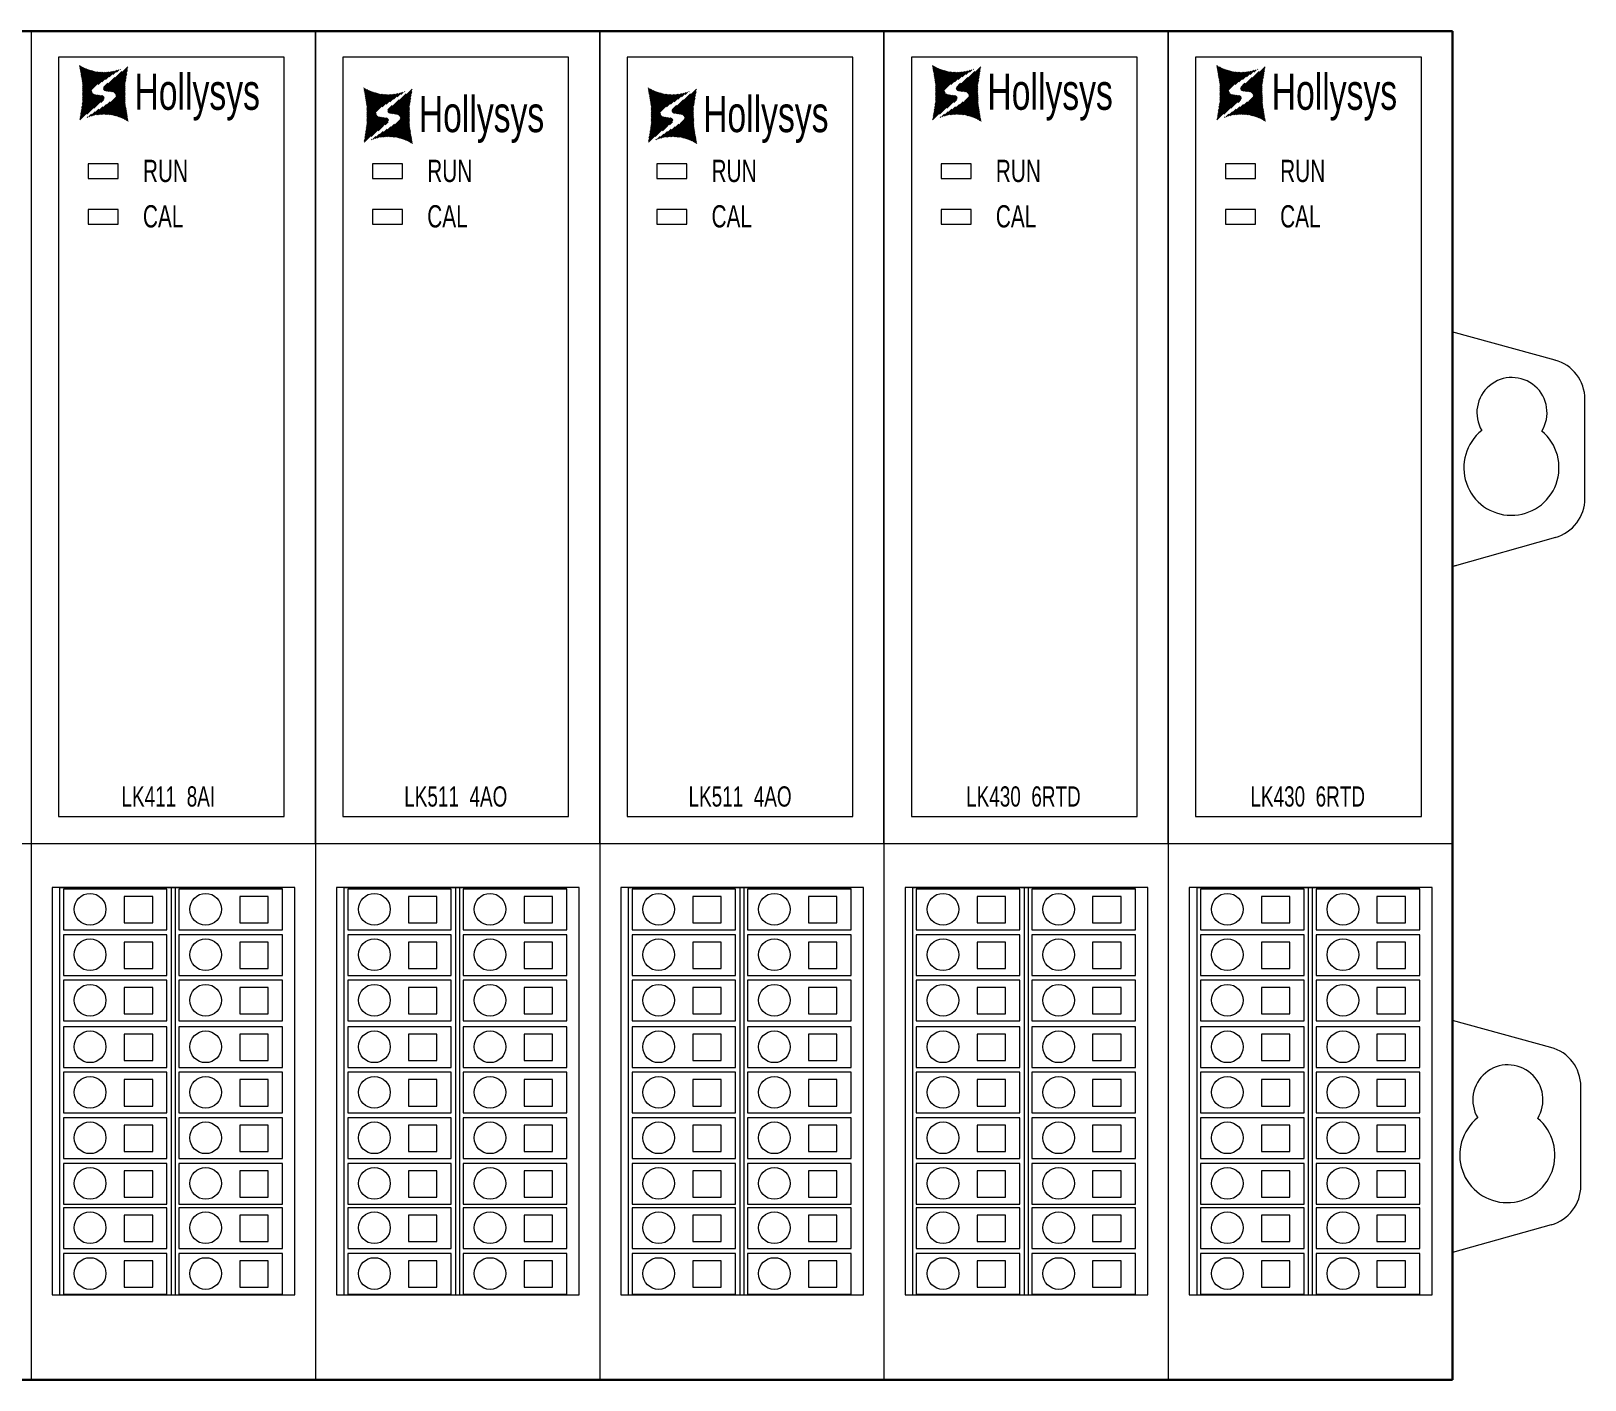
# Model space of a CAD drawing. Header units: millimetres. Extents: x 33157 to 59611, y -29750 to 1750.
# Drawn here: x 57661 to 57852.3, y 752.6 to 918.6 of the extents above; entities that cross this region are included whole.
import ezdxf

# ---------------------------------------------------------------- set-up
doc = ezdxf.new("R2010")
doc.units = ezdxf.units.MM
doc.layers.get('0').update_dxf_attribs({"lineweight": 18})
doc.layers.add('细实线', color=7, linetype='Continuous', lineweight=20)
doc.styles.add('HZ', font='arial.ttf')

# ---------------------------------------------------------------- blocks, each defined once
blk = doc.blocks.new('*X42')
at = {"color": 0}
for p, q in [((53847.93, 683.13), (53850.19, 685.39)), ((53848, 683.05), (53850.93, 685.97)), ((53848.11, 683.01), (53850.9, 685.79)), ((53848.24, 682.99), (53850.87, 685.61)), ((53848.38, 682.97), (53850.84, 685.43)), ((53848.51, 682.95), (53850.81, 685.25)), ((53848.65, 682.94), (53850.78, 685.07)), ((53848.78, 682.92), (53850.76, 684.89)), ((53847.31, 680.08), (53850.58, 683.35)), ((53847.48, 680.1), (53850.58, 683.2)), ((53847.65, 680.12), (53850.58, 683.05)), ((53847.91, 683.26), (53849.32, 684.67)), ((53847.94, 683.45), (53848.45, 683.95)), ((53848.92, 682.9), (53850.73, 684.71)), ((53849.04, 682.88), (53850.7, 684.53)), ((53849.16, 682.84), (53850.67, 684.35)), ((53849.25, 682.78), (53850.64, 684.17)), ((53849.33, 682.71), (53850.61, 683.99)), ((53849.4, 682.63), (53850.58, 683.81)), ((53849.44, 682.52), (53850.58, 683.65)), ((53849.45, 682.37), (53850.58, 683.5)), ((53846.79, 680.01), (53847.83, 681.06)), ((53846.97, 680.05), (53848.29, 681.36)), ((53847.14, 680.07), (53848.75, 681.67)), ((53847.82, 680.13), (53850.58, 682.9)), ((53847.98, 680.14), (53850.58, 682.75)), ((53848.12, 680.13), (53850.58, 682.6)), ((53848.25, 680.12), (53850.59, 682.45)), ((53848.39, 680.1), (53850.59, 682.3)), ((53848.53, 680.09), (53850.59, 682.15)), ((53848.67, 680.08), (53850.59, 681.99)), ((53848.81, 680.07), (53850.59, 681.84)), ((53848.95, 680.05), (53850.59, 681.69)), ((53849.08, 680.03), (53850.59, 681.54)), ((53849.19, 679.99), (53850.61, 681.41)), ((53849.31, 679.96), (53850.63, 681.28)), ((53849.43, 679.93), (53850.65, 681.15)), ((53849.55, 679.89), (53850.67, 681.02)), ((53845.93, 679.76), (53846, 679.83)), ((53846.14, 679.82), (53846.46, 680.14)), ((53846.36, 679.89), (53846.91, 680.44)), ((53846.57, 679.95), (53847.37, 680.75)), ((53849.67, 679.86), (53850.7, 680.89)), ((53849.79, 679.83), (53850.72, 680.76)), ((53849.9, 679.79), (53850.74, 680.63)), ((53850.02, 679.76), (53850.76, 680.5)), ((53850.12, 679.71), (53850.78, 680.37)), ((53850.22, 679.66), (53850.81, 680.24)), ((53850.32, 679.61), (53850.83, 680.11)), ((53850.43, 679.56), (53850.85, 679.98)), ((53850.53, 679.51), (53850.87, 679.85)), ((53850.63, 679.46), (53850.89, 679.72)), ((53850.73, 679.41), (53850.92, 679.59)), ((53850.83, 679.35), (53850.94, 679.46)), ((53850.93, 679.3), (53850.96, 679.33))]:
    blk.add_line(p, q, dxfattribs=at)
blk = doc.blocks.new('*X43')
at = {"color": 0}
for p, q in [((53844.97, 686.09), (53845.01, 686.13)), ((53844.99, 685.96), (53845.11, 686.08)), ((53845.02, 685.83), (53845.21, 686.03)), ((53845.04, 685.7), (53845.31, 685.97)), ((53845.06, 685.57), (53845.42, 685.92)), ((53845.08, 685.44), (53845.52, 685.87)), ((53845.1, 685.31), (53845.62, 685.82)), ((53845.13, 685.18), (53845.72, 685.77)), ((53845.15, 685.05), (53845.82, 685.72)), ((53845.17, 684.92), (53845.92, 685.67)), ((53845.19, 684.79), (53846.04, 685.64)), ((53845.21, 684.66), (53846.16, 685.61)), ((53845.24, 684.53), (53846.28, 685.57)), ((53845.26, 684.4), (53846.4, 685.54)), ((53845.28, 684.27), (53846.51, 685.51)), ((53845.3, 684.14), (53846.63, 685.47)), ((53845.32, 684.01), (53846.75, 685.44)), ((53845.34, 683.87), (53846.87, 685.41)), ((53845.34, 683.72), (53847, 685.38)), ((53845.34, 683.57), (53847.14, 685.37)), ((53845.34, 683.42), (53847.28, 685.36)), ((53845.34, 683.27), (53847.42, 685.34)), ((53845.34, 683.12), (53847.55, 685.33)), ((53845.34, 682.97), (53847.69, 685.32)), ((53845.34, 682.82), (53847.83, 685.31)), ((53845.34, 682.67), (53847.97, 685.29)), ((53845.35, 682.06), (53848.64, 685.36)), ((53845.35, 682.21), (53848.47, 685.34)), ((53845.35, 682.37), (53848.31, 685.32)), ((53845.35, 682.52), (53848.14, 685.31)), ((53847.25, 683.81), (53848.81, 685.37)), ((53847.71, 684.12), (53848.98, 685.39)), ((53848.16, 684.43), (53849.17, 685.43)), ((53848.62, 684.73), (53849.39, 685.5)), ((53849.08, 685.04), (53849.6, 685.56)), ((53849.54, 685.34), (53849.82, 685.62)), ((53850, 685.65), (53850.03, 685.69)), ((53845.35, 681.91), (53846.48, 683.04)), ((53845, 679.44), (53847.94, 682.38)), ((53845.03, 679.62), (53847.83, 682.43)), ((53845.06, 679.8), (53847.71, 682.45)), ((53845.08, 679.98), (53847.57, 682.46)), ((53845.11, 680.16), (53847.43, 682.48)), ((53845.14, 680.34), (53847.3, 682.5)), ((53845.17, 680.52), (53847.17, 682.52)), ((53845.2, 680.7), (53847.03, 682.53)), ((53845.23, 680.88), (53846.9, 682.56)), ((53845.25, 681.06), (53846.79, 682.59)), ((53845.28, 681.24), (53846.69, 682.65)), ((53845.31, 681.42), (53846.6, 682.71)), ((53845.34, 681.6), (53846.54, 682.8)), ((53845.35, 681.76), (53846.49, 682.9)), ((53845.86, 680.15), (53848, 682.29)), ((53846.73, 680.87), (53848.02, 682.16)), ((53847.6, 681.59), (53847.96, 681.95))]:
    blk.add_line(p, q, dxfattribs=at)
blk = doc.blocks.new('LK511')
at = {"layer": '细实线'}
for points in [[(53839.01, 693.13), (53839.01, 593.13), (53874.01, 593.13), (53874.01, 693.13)], [(53842.38, 689.9), (53842.38, 596.45), (53870.18, 596.45), (53870.18, 689.9)], [(53846.05, 676.78), (53846.05, 674.98), (53849.73, 674.98), (53849.73, 676.78)], [(53846.05, 671.18), (53846.05, 669.38), (53849.73, 669.38), (53849.73, 671.18)]]:
    blk.add_lwpolyline(points, close=True, dxfattribs=at)
at = {"color": 0}
for name in ['*X43', '*X42']:
    blk.add_blockref(name, (0, 0), dxfattribs=at)
at = {"color": 7, "linetype": 'Continuous', "style": 'HZ', "width": 0.67}
for s, height, p in [('Hollysys', 4.432, (53851.74, 680.69)), ('RUN', 2.737, (53852.78, 674.55)), ('CAL', 2.737, (53852.78, 668.96))]:
    blk.add_text(s, height=height, dxfattribs=at).set_placement(p)
at = {"color": 7, "linetype": 'Continuous', "insert": (53849.95, 597.65), "char_height": 2.4883, "width": 18.6242, "attachment_point": 7, "style": 'HZ'}
blk.add_mtext('{\\W0.67;LK511  4AO}', dxfattribs=at)
blk = doc.blocks.new('*X33')
at = {"color": 0}
for p, q in [((53844.97, 888.84), (53845.01, 888.88)), ((53844.99, 888.71), (53845.11, 888.83)), ((53845.02, 888.58), (53845.21, 888.77)), ((53845.04, 888.45), (53845.31, 888.72)), ((53845.06, 888.32), (53845.42, 888.67)), ((53845.08, 888.19), (53845.52, 888.62)), ((53845.1, 888.06), (53845.62, 888.57)), ((53845.13, 887.93), (53845.72, 888.52)), ((53845.15, 887.8), (53845.82, 888.47)), ((53845.17, 887.67), (53845.92, 888.42)), ((53845.19, 887.54), (53846.04, 888.39)), ((53845.21, 887.41), (53846.16, 888.36)), ((53845.24, 887.28), (53846.28, 888.32)), ((53845.26, 887.15), (53846.4, 888.29)), ((53845.28, 887.02), (53846.51, 888.26)), ((53845.3, 886.89), (53846.63, 888.22)), ((53845.32, 886.76), (53846.75, 888.19)), ((53845.34, 886.62), (53846.87, 888.16)), ((53845.34, 886.47), (53847, 888.13)), ((53845.34, 886.32), (53847.14, 888.12)), ((53845.34, 886.17), (53847.28, 888.11)), ((53845.34, 886.02), (53847.42, 888.09)), ((53845.34, 885.87), (53847.55, 888.08)), ((53845.34, 885.72), (53847.69, 888.07)), ((53845.34, 885.57), (53847.83, 888.06)), ((53845.34, 885.42), (53847.97, 888.04)), ((53845.35, 884.81), (53848.64, 888.11)), ((53845.35, 884.96), (53848.47, 888.09)), ((53845.35, 885.12), (53848.31, 888.07)), ((53845.35, 885.27), (53848.14, 888.06)), ((53847.25, 886.56), (53848.81, 888.12)), ((53847.71, 886.87), (53848.98, 888.14)), ((53848.16, 887.17), (53849.17, 888.18)), ((53848.62, 887.48), (53849.39, 888.25)), ((53849.08, 887.79), (53849.6, 888.31)), ((53849.54, 888.09), (53849.82, 888.37)), ((53850, 888.4), (53850.03, 888.44)), ((53845.35, 884.66), (53846.48, 885.79)), ((53845, 882.19), (53847.94, 885.13)), ((53845.03, 882.37), (53847.83, 885.18)), ((53845.06, 882.55), (53847.71, 885.2)), ((53845.08, 882.73), (53847.57, 885.21)), ((53845.11, 882.91), (53847.43, 885.23)), ((53845.14, 883.09), (53847.3, 885.25)), ((53845.17, 883.27), (53847.17, 885.27)), ((53845.2, 883.45), (53847.03, 885.28)), ((53845.23, 883.63), (53846.9, 885.31)), ((53845.25, 883.81), (53846.79, 885.34)), ((53845.28, 883.99), (53846.69, 885.4)), ((53845.31, 884.17), (53846.6, 885.46)), ((53845.34, 884.35), (53846.54, 885.55)), ((53845.35, 884.51), (53846.49, 885.65)), ((53845.86, 882.9), (53848, 885.04)), ((53846.73, 883.62), (53848.02, 884.91)), ((53847.6, 884.34), (53847.96, 884.7))]:
    blk.add_line(p, q, dxfattribs=at)
blk = doc.blocks.new('*X34')
at = {"color": 0}
for p, q in [((53847.93, 885.88), (53850.19, 888.14)), ((53848, 885.8), (53850.93, 888.72)), ((53848.11, 885.76), (53850.9, 888.54)), ((53848.24, 885.74), (53850.87, 888.36)), ((53848.38, 885.72), (53850.84, 888.18)), ((53848.51, 885.7), (53850.81, 888)), ((53848.65, 885.69), (53850.78, 887.82)), ((53848.78, 885.67), (53850.76, 887.64)), ((53847.31, 882.83), (53850.58, 886.1)), ((53847.48, 882.85), (53850.58, 885.95)), ((53847.65, 882.87), (53850.58, 885.8)), ((53847.91, 886.01), (53849.32, 887.42)), ((53847.94, 886.2), (53848.45, 886.7)), ((53848.92, 885.65), (53850.73, 887.46)), ((53849.04, 885.63), (53850.7, 887.28)), ((53849.16, 885.59), (53850.67, 887.1)), ((53849.25, 885.53), (53850.64, 886.92)), ((53849.33, 885.46), (53850.61, 886.74)), ((53849.4, 885.38), (53850.58, 886.56)), ((53849.44, 885.27), (53850.58, 886.4)), ((53849.45, 885.12), (53850.58, 886.25)), ((53846.79, 882.76), (53847.83, 883.81)), ((53846.97, 882.8), (53848.29, 884.11)), ((53847.14, 882.82), (53848.75, 884.42)), ((53847.82, 882.88), (53850.58, 885.65)), ((53847.98, 882.89), (53850.58, 885.5)), ((53848.12, 882.88), (53850.58, 885.35)), ((53848.25, 882.87), (53850.59, 885.2)), ((53848.39, 882.85), (53850.59, 885.05)), ((53848.53, 882.84), (53850.59, 884.9)), ((53848.67, 882.83), (53850.59, 884.74)), ((53848.81, 882.82), (53850.59, 884.59)), ((53848.95, 882.8), (53850.59, 884.44)), ((53849.08, 882.78), (53850.59, 884.29)), ((53849.19, 882.74), (53850.61, 884.16)), ((53849.31, 882.71), (53850.63, 884.03)), ((53849.43, 882.68), (53850.65, 883.9)), ((53849.55, 882.64), (53850.67, 883.77)), ((53845.93, 882.51), (53846, 882.58)), ((53846.14, 882.57), (53846.46, 882.89)), ((53846.36, 882.64), (53846.91, 883.19)), ((53846.57, 882.7), (53847.37, 883.5)), ((53849.67, 882.61), (53850.7, 883.64)), ((53849.79, 882.58), (53850.72, 883.51)), ((53849.9, 882.54), (53850.74, 883.38)), ((53850.02, 882.51), (53850.76, 883.25)), ((53850.12, 882.46), (53850.78, 883.12)), ((53850.22, 882.41), (53850.81, 882.99)), ((53850.32, 882.36), (53850.83, 882.86)), ((53850.43, 882.31), (53850.85, 882.73)), ((53850.53, 882.26), (53850.87, 882.6)), ((53850.63, 882.21), (53850.89, 882.47)), ((53850.73, 882.16), (53850.92, 882.34)), ((53850.83, 882.1), (53850.94, 882.21)), ((53850.93, 882.05), (53850.96, 882.08))]:
    blk.add_line(p, q, dxfattribs=at)
blk = doc.blocks.new('LK411')
at = {"layer": '细实线'}
for points in [[(53839.01, 893.13), (53839.01, 793.13), (53874.01, 793.13), (53874.01, 893.13)], [(53842.38, 889.9), (53842.38, 796.45), (53870.18, 796.45), (53870.18, 889.9)], [(53846.05, 876.78), (53846.05, 874.98), (53849.73, 874.98), (53849.73, 876.78)], [(53846.05, 871.18), (53846.05, 869.38), (53849.73, 869.38), (53849.73, 871.18)]]:
    blk.add_lwpolyline(points, close=True, dxfattribs=at)
at = {"color": 0}
for name in ['*X33', '*X34']:
    blk.add_blockref(name, (0, 0), dxfattribs=at)
at = {"color": 7, "linetype": 'Continuous', "style": 'HZ', "width": 0.67}
for s, height, p in [('Hollysys', 4.432, (53851.74, 883.44)), ('RUN', 2.737, (53852.78, 874.55)), ('CAL', 2.737, (53852.78, 868.96))]:
    blk.add_text(s, height=height, dxfattribs=at).set_placement(p)
at = {"color": 7, "linetype": 'Continuous', "insert": (53850.14, 797.65), "char_height": 2.4883, "width": 16.72, "attachment_point": 7, "style": 'HZ'}
blk.add_mtext('{\\W0.67;LK411  8AI}', dxfattribs=at)
blk = doc.blocks.new('*X36')
at = {"color": 0}
for p, q in [((54290.43, 885.88), (54292.69, 888.14)), ((54290.5, 885.8), (54293.43, 888.72)), ((54290.61, 885.76), (54293.4, 888.54)), ((54290.74, 885.74), (54293.37, 888.36)), ((54290.88, 885.72), (54293.34, 888.18)), ((54291.01, 885.7), (54293.31, 888)), ((54291.15, 885.69), (54293.28, 887.82)), ((54291.28, 885.67), (54293.26, 887.64)), ((54289.81, 882.83), (54293.08, 886.1)), ((54289.98, 882.85), (54293.08, 885.95)), ((54290.15, 882.87), (54293.08, 885.8)), ((54290.41, 886.01), (54291.82, 887.42)), ((54290.44, 886.2), (54290.95, 886.7)), ((54291.42, 885.65), (54293.23, 887.46)), ((54291.54, 885.63), (54293.2, 887.28)), ((54291.66, 885.59), (54293.17, 887.1)), ((54291.75, 885.53), (54293.14, 886.92)), ((54291.83, 885.46), (54293.11, 886.74)), ((54291.9, 885.38), (54293.08, 886.56)), ((54291.94, 885.27), (54293.08, 886.4)), ((54291.95, 885.12), (54293.08, 886.25)), ((54289.29, 882.76), (54290.33, 883.81)), ((54289.47, 882.8), (54290.79, 884.11)), ((54289.64, 882.82), (54291.25, 884.42)), ((54290.32, 882.88), (54293.08, 885.65)), ((54290.48, 882.89), (54293.08, 885.5)), ((54290.62, 882.88), (54293.08, 885.35)), ((54290.75, 882.87), (54293.09, 885.2)), ((54290.89, 882.85), (54293.09, 885.05)), ((54291.03, 882.84), (54293.09, 884.9)), ((54291.17, 882.83), (54293.09, 884.74)), ((54291.31, 882.82), (54293.09, 884.59)), ((54291.45, 882.8), (54293.09, 884.44)), ((54291.58, 882.78), (54293.09, 884.29)), ((54291.69, 882.74), (54293.11, 884.16)), ((54291.81, 882.71), (54293.13, 884.03)), ((54291.93, 882.68), (54293.15, 883.9)), ((54292.05, 882.64), (54293.17, 883.77)), ((54288.43, 882.51), (54288.5, 882.58)), ((54288.64, 882.57), (54288.96, 882.89)), ((54288.86, 882.64), (54289.41, 883.19)), ((54289.07, 882.7), (54289.87, 883.5)), ((54292.17, 882.61), (54293.2, 883.64)), ((54292.29, 882.58), (54293.22, 883.51)), ((54292.4, 882.54), (54293.24, 883.38)), ((54292.52, 882.51), (54293.26, 883.25)), ((54292.62, 882.46), (54293.28, 883.12)), ((54292.72, 882.41), (54293.31, 882.99)), ((54292.82, 882.36), (54293.33, 882.86)), ((54292.93, 882.31), (54293.35, 882.73)), ((54293.03, 882.26), (54293.37, 882.6)), ((54293.13, 882.21), (54293.39, 882.47)), ((54293.23, 882.16), (54293.42, 882.34)), ((54293.33, 882.1), (54293.44, 882.21)), ((54293.43, 882.05), (54293.46, 882.08))]:
    blk.add_line(p, q, dxfattribs=at)
blk = doc.blocks.new('*X37')
at = {"color": 0}
for p, q in [((54287.47, 888.84), (54287.51, 888.88)), ((54287.49, 888.71), (54287.61, 888.83)), ((54287.52, 888.58), (54287.71, 888.77)), ((54287.54, 888.45), (54287.81, 888.72)), ((54287.56, 888.32), (54287.92, 888.67)), ((54287.58, 888.19), (54288.02, 888.62)), ((54287.6, 888.06), (54288.12, 888.57)), ((54287.63, 887.93), (54288.22, 888.52)), ((54287.65, 887.8), (54288.32, 888.47)), ((54287.67, 887.67), (54288.42, 888.42)), ((54287.69, 887.54), (54288.54, 888.39)), ((54287.71, 887.41), (54288.66, 888.36)), ((54287.74, 887.28), (54288.78, 888.32)), ((54287.76, 887.15), (54288.9, 888.29)), ((54287.78, 887.02), (54289.01, 888.26)), ((54287.8, 886.89), (54289.13, 888.22)), ((54287.82, 886.76), (54289.25, 888.19)), ((54287.84, 886.62), (54289.37, 888.16)), ((54287.84, 886.47), (54289.5, 888.13)), ((54287.84, 886.32), (54289.64, 888.12)), ((54287.84, 886.17), (54289.78, 888.11)), ((54287.84, 886.02), (54289.92, 888.09)), ((54287.84, 885.87), (54290.05, 888.08)), ((54287.84, 885.72), (54290.19, 888.07)), ((54287.84, 885.57), (54290.33, 888.06)), ((54287.84, 885.42), (54290.47, 888.04)), ((54287.85, 884.81), (54291.14, 888.11)), ((54287.85, 884.96), (54290.97, 888.09)), ((54287.85, 885.12), (54290.81, 888.07)), ((54287.85, 885.27), (54290.64, 888.06)), ((54289.75, 886.56), (54291.31, 888.12)), ((54290.21, 886.87), (54291.48, 888.14)), ((54290.66, 887.17), (54291.67, 888.18)), ((54291.12, 887.48), (54291.89, 888.25)), ((54291.58, 887.79), (54292.1, 888.31)), ((54292.04, 888.09), (54292.32, 888.37)), ((54292.5, 888.4), (54292.53, 888.44)), ((54287.85, 884.66), (54288.98, 885.79)), ((54287.5, 882.19), (54290.44, 885.13)), ((54287.53, 882.37), (54290.33, 885.18)), ((54287.56, 882.55), (54290.21, 885.2)), ((54287.58, 882.73), (54290.07, 885.21)), ((54287.61, 882.91), (54289.93, 885.23)), ((54287.64, 883.09), (54289.8, 885.25)), ((54287.67, 883.27), (54289.67, 885.27)), ((54287.7, 883.45), (54289.53, 885.28)), ((54287.73, 883.63), (54289.4, 885.31)), ((54287.75, 883.81), (54289.29, 885.34)), ((54287.78, 883.99), (54289.19, 885.4)), ((54287.81, 884.17), (54289.1, 885.46)), ((54287.84, 884.35), (54289.04, 885.55)), ((54287.85, 884.51), (54288.99, 885.65)), ((54288.36, 882.9), (54290.5, 885.04)), ((54289.23, 883.62), (54290.52, 884.91)), ((54290.1, 884.34), (54290.46, 884.7))]:
    blk.add_line(p, q, dxfattribs=at)
blk = doc.blocks.new('LK430')
at = {"layer": '细实线'}
for points in [[(54281.51, 893.13), (54281.51, 793.13), (54316.51, 793.13), (54316.51, 893.13)], [(54284.88, 889.9), (54284.88, 796.45), (54312.68, 796.45), (54312.68, 889.9)], [(54288.55, 876.78), (54288.55, 874.98), (54292.23, 874.98), (54292.23, 876.78)], [(54288.55, 871.18), (54288.55, 869.38), (54292.23, 869.38), (54292.23, 871.18)]]:
    blk.add_lwpolyline(points, close=True, dxfattribs=at)
at = {"color": 0}
for name in ['*X37', '*X36']:
    blk.add_blockref(name, (0, 0), dxfattribs=at)
at = {"color": 7, "linetype": 'Continuous', "style": 'HZ', "width": 0.67}
for s, height, p in [('Hollysys', 4.432, (54294.24, 883.44)), ('RUN', 2.737, (54295.28, 874.55)), ('CAL', 2.737, (54295.28, 868.96))]:
    blk.add_text(s, height=height, dxfattribs=at).set_placement(p)
at = {"color": 7, "linetype": 'Continuous', "insert": (54291.62, 797.65), "char_height": 2.4883, "width": 20.7228, "attachment_point": 7, "style": 'HZ'}
blk.add_mtext('{\\W0.67;LK430  6RTD}', dxfattribs=at)

msp = doc.modelspace()

# ---------------------------------------------------------------- linework, layer by layer
for p, q in [((57660.97, 918.64), (57660.97, 752.64)), ((57695.97, 918.64), (57695.97, 752.64)), ((57695.97, 918.64), (57695.97, 752.64)), ((57730.97, 918.64), (57730.97, 752.64)), ((57765.97, 918.64), (57765.97, 752.64)), ((57765.97, 918.64), (57765.97, 752.64)), ((57800.97, 918.64), (57800.97, 752.64)), ((57848.58, 878.15), (57835.87, 881.61)), ((57852.26, 861.13), (57852.26, 873.33)), ((57848.62, 856.31), (57835.87, 852.72)), ((57836.26, 852.88), (57836.42, 852.88)), ((57450.97, 818.64), (57835.97, 818.64)), ((57664.47, 813.23), (57664.47, 763.09)), ((57664.47, 813.23), (57678.21, 813.23)), ((57678.21, 813.23), (57691.96, 813.23)), ((57678.21, 813.23), (57678.21, 763.09)), ((57678.7, 813.23), (57678.7, 763.09)), ((57699.47, 813.23), (57699.47, 763.09)), ((57699.47, 813.23), (57713.21, 813.23)), ((57713.21, 813.23), (57726.96, 813.23)), ((57713.21, 813.23), (57713.21, 763.09)), ((57713.7, 813.23), (57713.7, 763.09)), ((57734.47, 813.23), (57734.47, 763.09)), ((57734.47, 813.23), (57748.21, 813.23)), ((57748.21, 813.23), (57761.96, 813.23)), ((57748.21, 813.23), (57748.21, 763.09)), ((57748.7, 813.23), (57748.7, 763.09)), ((57769.47, 813.23), (57769.47, 763.09)), ((57769.47, 813.23), (57783.21, 813.23)), ((57783.21, 813.23), (57796.96, 813.23)), ((57783.21, 813.23), (57783.21, 763.09)), ((57783.7, 813.23), (57783.7, 763.09)), ((57804.47, 813.23), (57804.47, 763.09)), ((57804.47, 813.23), (57818.21, 813.23)), ((57818.21, 813.23), (57831.96, 813.23)), ((57818.21, 813.23), (57818.21, 763.09)), ((57818.7, 813.23), (57818.7, 763.09)), ((57848.08, 793.56), (57835.97, 796.87)), ((57851.76, 776.54), (57851.76, 788.74)), ((57848.12, 771.73), (57835.97, 768.31))]:
    msp.add_line(p, q)
at = {"lineweight": 30}
msp.add_line((57835.97, 918.64), (57835.97, 752.64), dxfattribs=at)
msp.add_lwpolyline([(57835.97, 918.64), (57450.97, 918.64), (57450.97, 752.64), (57835.97, 752.64)], dxfattribs=at)
for points in [[(57663.56, 813.23), (57663.56, 763.09), (57693.44, 763.09), (57693.44, 813.23)], [(57664.95, 813.02), (57664.95, 808.02), (57677.7, 808.02), (57677.7, 813.02)], [(57679.18, 813.02), (57679.18, 808.02), (57691.93, 808.02), (57691.93, 813.02)], [(57698.56, 813.23), (57698.56, 763.09), (57728.44, 763.09), (57728.44, 813.23)], [(57699.95, 813.02), (57699.95, 808.02), (57712.7, 808.02), (57712.7, 813.02)], [(57714.18, 813.02), (57714.18, 808.02), (57726.93, 808.02), (57726.93, 813.02)], [(57733.56, 813.23), (57733.56, 763.09), (57763.44, 763.09), (57763.44, 813.23)], [(57734.95, 813.02), (57734.95, 808.02), (57747.7, 808.02), (57747.7, 813.02)], [(57749.18, 813.02), (57749.18, 808.02), (57761.93, 808.02), (57761.93, 813.02)], [(57768.56, 813.23), (57768.56, 763.09), (57798.44, 763.09), (57798.44, 813.23)], [(57769.95, 813.02), (57769.95, 808.02), (57782.7, 808.02), (57782.7, 813.02)], [(57784.18, 813.02), (57784.18, 808.02), (57796.93, 808.02), (57796.93, 813.02)], [(57803.56, 813.23), (57803.56, 763.09), (57833.44, 763.09), (57833.44, 813.23)], [(57804.95, 813.02), (57804.95, 808.02), (57817.7, 808.02), (57817.7, 813.02)], [(57819.18, 813.02), (57819.18, 808.02), (57831.93, 808.02), (57831.93, 813.02)], [(57672.43, 812.12), (57672.43, 808.87), (57675.94, 808.87), (57675.94, 812.12)], [(57686.66, 812.12), (57686.66, 808.87), (57690.17, 808.87), (57690.17, 812.12)], [(57707.43, 812.12), (57707.43, 808.87), (57710.94, 808.87), (57710.94, 812.12)], [(57721.66, 812.12), (57721.66, 808.87), (57725.17, 808.87), (57725.17, 812.12)], [(57742.43, 812.12), (57742.43, 808.87), (57745.94, 808.87), (57745.94, 812.12)], [(57756.66, 812.12), (57756.66, 808.87), (57760.17, 808.87), (57760.17, 812.12)], [(57777.43, 812.12), (57777.43, 808.87), (57780.94, 808.87), (57780.94, 812.12)], [(57791.66, 812.12), (57791.66, 808.87), (57795.17, 808.87), (57795.17, 812.12)], [(57812.43, 812.12), (57812.43, 808.87), (57815.94, 808.87), (57815.94, 812.12)], [(57826.66, 812.12), (57826.66, 808.87), (57830.17, 808.87), (57830.17, 812.12)], [(57664.95, 807.42), (57664.95, 802.42), (57677.7, 802.42), (57677.7, 807.42)], [(57679.18, 807.42), (57679.18, 802.42), (57691.93, 802.42), (57691.93, 807.42)], [(57699.95, 807.42), (57699.95, 802.42), (57712.7, 802.42), (57712.7, 807.42)], [(57714.18, 807.42), (57714.18, 802.42), (57726.93, 802.42), (57726.93, 807.42)], [(57734.95, 807.42), (57734.95, 802.42), (57747.7, 802.42), (57747.7, 807.42)], [(57749.18, 807.42), (57749.18, 802.42), (57761.93, 802.42), (57761.93, 807.42)], [(57769.95, 807.42), (57769.95, 802.42), (57782.7, 802.42), (57782.7, 807.42)], [(57784.18, 807.42), (57784.18, 802.42), (57796.93, 802.42), (57796.93, 807.42)], [(57804.95, 807.42), (57804.95, 802.42), (57817.7, 802.42), (57817.7, 807.42)], [(57819.18, 807.42), (57819.18, 802.42), (57831.93, 802.42), (57831.93, 807.42)], [(57672.43, 806.52), (57672.43, 803.27), (57675.94, 803.27), (57675.94, 806.52)], [(57686.66, 806.52), (57686.66, 803.27), (57690.17, 803.27), (57690.17, 806.52)], [(57707.43, 806.52), (57707.43, 803.27), (57710.94, 803.27), (57710.94, 806.52)], [(57721.66, 806.52), (57721.66, 803.27), (57725.17, 803.27), (57725.17, 806.52)], [(57742.43, 806.52), (57742.43, 803.27), (57745.94, 803.27), (57745.94, 806.52)], [(57756.66, 806.52), (57756.66, 803.27), (57760.17, 803.27), (57760.17, 806.52)], [(57777.43, 806.52), (57777.43, 803.27), (57780.94, 803.27), (57780.94, 806.52)], [(57791.66, 806.52), (57791.66, 803.27), (57795.17, 803.27), (57795.17, 806.52)], [(57812.43, 806.52), (57812.43, 803.27), (57815.94, 803.27), (57815.94, 806.52)], [(57826.66, 806.52), (57826.66, 803.27), (57830.17, 803.27), (57830.17, 806.52)], [(57664.95, 801.82), (57664.95, 796.82), (57677.7, 796.82), (57677.7, 801.82)], [(57679.18, 801.82), (57679.18, 796.82), (57691.93, 796.82), (57691.93, 801.82)], [(57699.95, 801.82), (57699.95, 796.82), (57712.7, 796.82), (57712.7, 801.82)], [(57714.18, 801.82), (57714.18, 796.82), (57726.93, 796.82), (57726.93, 801.82)], [(57734.95, 801.82), (57734.95, 796.82), (57747.7, 796.82), (57747.7, 801.82)], [(57749.18, 801.82), (57749.18, 796.82), (57761.93, 796.82), (57761.93, 801.82)], [(57769.95, 801.82), (57769.95, 796.82), (57782.7, 796.82), (57782.7, 801.82)], [(57784.18, 801.82), (57784.18, 796.82), (57796.93, 796.82), (57796.93, 801.82)], [(57804.95, 801.82), (57804.95, 796.82), (57817.7, 796.82), (57817.7, 801.82)], [(57819.18, 801.82), (57819.18, 796.82), (57831.93, 796.82), (57831.93, 801.82)], [(57672.43, 800.93), (57672.43, 797.67), (57675.94, 797.67), (57675.94, 800.93)], [(57686.66, 800.93), (57686.66, 797.67), (57690.17, 797.67), (57690.17, 800.93)], [(57707.43, 800.93), (57707.43, 797.67), (57710.94, 797.67), (57710.94, 800.93)], [(57721.66, 800.93), (57721.66, 797.67), (57725.17, 797.67), (57725.17, 800.93)], [(57742.43, 800.93), (57742.43, 797.67), (57745.94, 797.67), (57745.94, 800.93)], [(57756.66, 800.93), (57756.66, 797.67), (57760.17, 797.67), (57760.17, 800.93)], [(57777.43, 800.93), (57777.43, 797.67), (57780.94, 797.67), (57780.94, 800.93)], [(57791.66, 800.93), (57791.66, 797.67), (57795.17, 797.67), (57795.17, 800.93)], [(57812.43, 800.93), (57812.43, 797.67), (57815.94, 797.67), (57815.94, 800.93)], [(57826.66, 800.93), (57826.66, 797.67), (57830.17, 797.67), (57830.17, 800.93)], [(57664.95, 796.09), (57664.95, 791.09), (57677.7, 791.09), (57677.7, 796.09)], [(57679.18, 796.09), (57679.18, 791.09), (57691.93, 791.09), (57691.93, 796.09)], [(57699.95, 796.09), (57699.95, 791.09), (57712.7, 791.09), (57712.7, 796.09)], [(57714.18, 796.09), (57714.18, 791.09), (57726.93, 791.09), (57726.93, 796.09)], [(57734.95, 796.09), (57734.95, 791.09), (57747.7, 791.09), (57747.7, 796.09)], [(57749.18, 796.09), (57749.18, 791.09), (57761.93, 791.09), (57761.93, 796.09)], [(57769.95, 796.09), (57769.95, 791.09), (57782.7, 791.09), (57782.7, 796.09)], [(57784.18, 796.09), (57784.18, 791.09), (57796.93, 791.09), (57796.93, 796.09)], [(57804.95, 796.09), (57804.95, 791.09), (57817.7, 791.09), (57817.7, 796.09)], [(57819.18, 796.09), (57819.18, 791.09), (57831.93, 791.09), (57831.93, 796.09)], [(57672.43, 795.2), (57672.43, 791.94), (57675.94, 791.94), (57675.94, 795.2)], [(57686.66, 795.2), (57686.66, 791.94), (57690.17, 791.94), (57690.17, 795.2)], [(57707.43, 795.2), (57707.43, 791.94), (57710.94, 791.94), (57710.94, 795.2)], [(57721.66, 795.2), (57721.66, 791.94), (57725.17, 791.94), (57725.17, 795.2)], [(57742.43, 795.2), (57742.43, 791.94), (57745.94, 791.94), (57745.94, 795.2)], [(57756.66, 795.2), (57756.66, 791.94), (57760.17, 791.94), (57760.17, 795.2)], [(57777.43, 795.2), (57777.43, 791.94), (57780.94, 791.94), (57780.94, 795.2)], [(57791.66, 795.2), (57791.66, 791.94), (57795.17, 791.94), (57795.17, 795.2)], [(57812.43, 795.2), (57812.43, 791.94), (57815.94, 791.94), (57815.94, 795.2)], [(57826.66, 795.2), (57826.66, 791.94), (57830.17, 791.94), (57830.17, 795.2)], [(57664.95, 790.49), (57664.95, 785.49), (57677.7, 785.49), (57677.7, 790.49)], [(57679.18, 790.49), (57679.18, 785.49), (57691.93, 785.49), (57691.93, 790.49)], [(57699.95, 790.49), (57699.95, 785.49), (57712.7, 785.49), (57712.7, 790.49)], [(57714.18, 790.49), (57714.18, 785.49), (57726.93, 785.49), (57726.93, 790.49)], [(57734.95, 790.49), (57734.95, 785.49), (57747.7, 785.49), (57747.7, 790.49)], [(57749.18, 790.49), (57749.18, 785.49), (57761.93, 785.49), (57761.93, 790.49)], [(57769.95, 790.49), (57769.95, 785.49), (57782.7, 785.49), (57782.7, 790.49)], [(57784.18, 790.49), (57784.18, 785.49), (57796.93, 785.49), (57796.93, 790.49)], [(57804.95, 790.49), (57804.95, 785.49), (57817.7, 785.49), (57817.7, 790.49)], [(57819.18, 790.49), (57819.18, 785.49), (57831.93, 785.49), (57831.93, 790.49)], [(57672.43, 789.6), (57672.43, 786.34), (57675.94, 786.34), (57675.94, 789.6)], [(57686.66, 789.6), (57686.66, 786.34), (57690.17, 786.34), (57690.17, 789.6)], [(57707.43, 789.6), (57707.43, 786.34), (57710.94, 786.34), (57710.94, 789.6)], [(57721.66, 789.6), (57721.66, 786.34), (57725.17, 786.34), (57725.17, 789.6)], [(57742.43, 789.6), (57742.43, 786.34), (57745.94, 786.34), (57745.94, 789.6)], [(57756.66, 789.6), (57756.66, 786.34), (57760.17, 786.34), (57760.17, 789.6)], [(57777.43, 789.6), (57777.43, 786.34), (57780.94, 786.34), (57780.94, 789.6)], [(57791.66, 789.6), (57791.66, 786.34), (57795.17, 786.34), (57795.17, 789.6)], [(57812.43, 789.6), (57812.43, 786.34), (57815.94, 786.34), (57815.94, 789.6)], [(57826.66, 789.6), (57826.66, 786.34), (57830.17, 786.34), (57830.17, 789.6)], [(57664.95, 784.89), (57664.95, 779.89), (57677.7, 779.89), (57677.7, 784.89)], [(57679.18, 784.89), (57679.18, 779.89), (57691.93, 779.89), (57691.93, 784.89)], [(57699.95, 784.89), (57699.95, 779.89), (57712.7, 779.89), (57712.7, 784.89)], [(57714.18, 784.89), (57714.18, 779.89), (57726.93, 779.89), (57726.93, 784.89)], [(57734.95, 784.89), (57734.95, 779.89), (57747.7, 779.89), (57747.7, 784.89)], [(57749.18, 784.89), (57749.18, 779.89), (57761.93, 779.89), (57761.93, 784.89)], [(57769.95, 784.89), (57769.95, 779.89), (57782.7, 779.89), (57782.7, 784.89)], [(57784.18, 784.89), (57784.18, 779.89), (57796.93, 779.89), (57796.93, 784.89)], [(57804.95, 784.89), (57804.95, 779.89), (57817.7, 779.89), (57817.7, 784.89)], [(57819.18, 784.89), (57819.18, 779.89), (57831.93, 779.89), (57831.93, 784.89)], [(57672.43, 784), (57672.43, 780.74), (57675.94, 780.74), (57675.94, 784)], [(57686.66, 784), (57686.66, 780.74), (57690.17, 780.74), (57690.17, 784)], [(57707.43, 784), (57707.43, 780.74), (57710.94, 780.74), (57710.94, 784)], [(57721.66, 784), (57721.66, 780.74), (57725.17, 780.74), (57725.17, 784)], [(57742.43, 784), (57742.43, 780.74), (57745.94, 780.74), (57745.94, 784)], [(57756.66, 784), (57756.66, 780.74), (57760.17, 780.74), (57760.17, 784)], [(57777.43, 784), (57777.43, 780.74), (57780.94, 780.74), (57780.94, 784)], [(57791.66, 784), (57791.66, 780.74), (57795.17, 780.74), (57795.17, 784)], [(57812.43, 784), (57812.43, 780.74), (57815.94, 780.74), (57815.94, 784)], [(57826.66, 784), (57826.66, 780.74), (57830.17, 780.74), (57830.17, 784)], [(57664.95, 779.28), (57664.95, 774.28), (57677.7, 774.28), (57677.7, 779.28)], [(57679.18, 779.28), (57679.18, 774.28), (57691.93, 774.28), (57691.93, 779.28)], [(57699.95, 779.28), (57699.95, 774.28), (57712.7, 774.28), (57712.7, 779.28)], [(57714.18, 779.28), (57714.18, 774.28), (57726.93, 774.28), (57726.93, 779.28)], [(57734.95, 779.28), (57734.95, 774.28), (57747.7, 774.28), (57747.7, 779.28)], [(57749.18, 779.28), (57749.18, 774.28), (57761.93, 774.28), (57761.93, 779.28)], [(57769.95, 779.28), (57769.95, 774.28), (57782.7, 774.28), (57782.7, 779.28)], [(57784.18, 779.28), (57784.18, 774.28), (57796.93, 774.28), (57796.93, 779.28)], [(57804.95, 779.28), (57804.95, 774.28), (57817.7, 774.28), (57817.7, 779.28)], [(57819.18, 779.28), (57819.18, 774.28), (57831.93, 774.28), (57831.93, 779.28)], [(57672.43, 778.38), (57672.43, 775.13), (57675.94, 775.13), (57675.94, 778.38)], [(57686.66, 778.38), (57686.66, 775.13), (57690.17, 775.13), (57690.17, 778.38)], [(57707.43, 778.38), (57707.43, 775.13), (57710.94, 775.13), (57710.94, 778.38)], [(57721.66, 778.38), (57721.66, 775.13), (57725.17, 775.13), (57725.17, 778.38)], [(57742.43, 778.38), (57742.43, 775.13), (57745.94, 775.13), (57745.94, 778.38)], [(57756.66, 778.38), (57756.66, 775.13), (57760.17, 775.13), (57760.17, 778.38)], [(57777.43, 778.38), (57777.43, 775.13), (57780.94, 775.13), (57780.94, 778.38)], [(57791.66, 778.38), (57791.66, 775.13), (57795.17, 775.13), (57795.17, 778.38)], [(57812.43, 778.38), (57812.43, 775.13), (57815.94, 775.13), (57815.94, 778.38)], [(57826.66, 778.38), (57826.66, 775.13), (57830.17, 775.13), (57830.17, 778.38)], [(57664.95, 773.82), (57664.95, 768.82), (57677.7, 768.82), (57677.7, 773.82)], [(57672.43, 772.92), (57672.43, 769.66), (57675.94, 769.66), (57675.94, 772.92)], [(57679.18, 773.82), (57679.18, 768.82), (57691.93, 768.82), (57691.93, 773.82)], [(57686.66, 772.92), (57686.66, 769.66), (57690.17, 769.66), (57690.17, 772.92)], [(57699.95, 773.82), (57699.95, 768.82), (57712.7, 768.82), (57712.7, 773.82)], [(57707.43, 772.92), (57707.43, 769.66), (57710.94, 769.66), (57710.94, 772.92)], [(57714.18, 773.82), (57714.18, 768.82), (57726.93, 768.82), (57726.93, 773.82)], [(57721.66, 772.92), (57721.66, 769.66), (57725.17, 769.66), (57725.17, 772.92)], [(57734.95, 773.82), (57734.95, 768.82), (57747.7, 768.82), (57747.7, 773.82)], [(57742.43, 772.92), (57742.43, 769.66), (57745.94, 769.66), (57745.94, 772.92)], [(57749.18, 773.82), (57749.18, 768.82), (57761.93, 768.82), (57761.93, 773.82)], [(57756.66, 772.92), (57756.66, 769.66), (57760.17, 769.66), (57760.17, 772.92)], [(57769.95, 773.82), (57769.95, 768.82), (57782.7, 768.82), (57782.7, 773.82)], [(57777.43, 772.92), (57777.43, 769.66), (57780.94, 769.66), (57780.94, 772.92)], [(57784.18, 773.82), (57784.18, 768.82), (57796.93, 768.82), (57796.93, 773.82)], [(57791.66, 772.92), (57791.66, 769.66), (57795.17, 769.66), (57795.17, 772.92)], [(57804.95, 773.82), (57804.95, 768.82), (57817.7, 768.82), (57817.7, 773.82)], [(57812.43, 772.92), (57812.43, 769.66), (57815.94, 769.66), (57815.94, 772.92)], [(57819.18, 773.82), (57819.18, 768.82), (57831.93, 768.82), (57831.93, 773.82)], [(57826.66, 772.92), (57826.66, 769.66), (57830.17, 769.66), (57830.17, 772.92)], [(57664.95, 768.19), (57664.95, 763.19), (57677.7, 763.19), (57677.7, 768.19)], [(57672.43, 767.29), (57672.43, 764.04), (57675.94, 764.04), (57675.94, 767.29)], [(57679.18, 768.19), (57679.18, 763.19), (57691.93, 763.19), (57691.93, 768.19)], [(57686.66, 767.29), (57686.66, 764.04), (57690.17, 764.04), (57690.17, 767.29)], [(57699.95, 768.19), (57699.95, 763.19), (57712.7, 763.19), (57712.7, 768.19)], [(57707.43, 767.29), (57707.43, 764.04), (57710.94, 764.04), (57710.94, 767.29)], [(57714.18, 768.19), (57714.18, 763.19), (57726.93, 763.19), (57726.93, 768.19)], [(57721.66, 767.29), (57721.66, 764.04), (57725.17, 764.04), (57725.17, 767.29)], [(57734.95, 768.19), (57734.95, 763.19), (57747.7, 763.19), (57747.7, 768.19)], [(57742.43, 767.29), (57742.43, 764.04), (57745.94, 764.04), (57745.94, 767.29)], [(57749.18, 768.19), (57749.18, 763.19), (57761.93, 763.19), (57761.93, 768.19)], [(57756.66, 767.29), (57756.66, 764.04), (57760.17, 764.04), (57760.17, 767.29)], [(57769.95, 768.19), (57769.95, 763.19), (57782.7, 763.19), (57782.7, 768.19)], [(57777.43, 767.29), (57777.43, 764.04), (57780.94, 764.04), (57780.94, 767.29)], [(57784.18, 768.19), (57784.18, 763.19), (57796.93, 763.19), (57796.93, 768.19)], [(57791.66, 767.29), (57791.66, 764.04), (57795.17, 764.04), (57795.17, 767.29)], [(57804.95, 768.19), (57804.95, 763.19), (57817.7, 763.19), (57817.7, 768.19)], [(57812.43, 767.29), (57812.43, 764.04), (57815.94, 764.04), (57815.94, 767.29)], [(57819.18, 768.19), (57819.18, 763.19), (57831.93, 763.19), (57831.93, 768.19)], [(57826.66, 767.29), (57826.66, 764.04), (57830.17, 764.04), (57830.17, 767.29)]]:
    msp.add_lwpolyline(points, close=True)
for centre in [(57668.24, 810.56), (57682.47, 810.56), (57703.24, 810.56), (57717.47, 810.56), (57738.24, 810.56), (57752.47, 810.56), (57773.24, 810.56), (57787.47, 810.56), (57808.24, 810.56), (57822.47, 810.56), (57668.24, 804.96), (57682.47, 804.96), (57703.24, 804.96), (57717.47, 804.96), (57738.24, 804.96), (57752.47, 804.96), (57773.24, 804.96), (57787.47, 804.96), (57808.24, 804.96), (57822.47, 804.96), (57668.24, 799.36), (57682.47, 799.36), (57703.24, 799.36), (57717.47, 799.36), (57738.24, 799.36), (57752.47, 799.36), (57773.24, 799.36), (57787.47, 799.36), (57808.24, 799.36), (57822.47, 799.36), (57668.24, 793.63), (57682.47, 793.63), (57703.24, 793.63), (57717.47, 793.63), (57738.24, 793.63), (57752.47, 793.63), (57773.24, 793.63), (57787.47, 793.63), (57808.24, 793.63), (57822.47, 793.63), (57668.24, 788.03), (57682.47, 788.03), (57703.24, 788.03), (57717.47, 788.03), (57738.24, 788.03), (57752.47, 788.03), (57773.24, 788.03), (57787.47, 788.03), (57808.24, 788.03), (57822.47, 788.03), (57668.24, 782.43), (57682.47, 782.43), (57703.24, 782.43), (57717.47, 782.43), (57738.24, 782.43), (57752.47, 782.43), (57773.24, 782.43), (57787.47, 782.43), (57808.24, 782.43), (57822.47, 782.43), (57668.24, 776.82), (57682.47, 776.82), (57703.24, 776.82), (57717.47, 776.82), (57738.24, 776.82), (57752.47, 776.82), (57773.24, 776.82), (57787.47, 776.82), (57808.24, 776.82), (57822.47, 776.82), (57668.24, 771.36), (57682.47, 771.36), (57703.24, 771.36), (57717.47, 771.36), (57738.24, 771.36), (57752.47, 771.36), (57773.24, 771.36), (57787.47, 771.36), (57808.24, 771.36), (57822.47, 771.36), (57668.24, 765.73), (57682.47, 765.73), (57703.24, 765.73), (57717.47, 765.73), (57738.24, 765.73), (57752.47, 765.73), (57773.24, 765.73), (57787.47, 765.73), (57808.24, 765.73), (57822.47, 765.73)]:
    msp.add_circle(centre, 1.95)
for centre, radius, start, end in [((57847.26, 873.33), 5, 0, 74.7449), ((57843.28, 871.68), 4.32, 328.3, 210.6524), ((57843.21, 864.9), 5.86, 128.6083, 50.3442), ((57847.26, 861.13), 5, 285.7247, 0), ((57846.76, 788.74), 5, 360, 74.7449), ((57842.78, 787.09), 4.32, 328.3, 210.6524), ((57842.71, 780.31), 5.86, 128.6083, 50.3442), ((57846.76, 776.54), 5, 285.7247, 0)]:
    msp.add_arc(centre, radius, start, end)

# ---------------------------------------------------------------- block references
at = {"layer": '细实线'}
for name, p in [('LK411', (3821.96, 25.51)), ('LK511', (3856.96, 225.51)), ('LK511', (3891.96, 225.51)), ('LK430', (3484.46, 25.51)), ('LK430', (3519.46, 25.51))]:
    msp.add_blockref(name, p, dxfattribs=at)

doc.saveas('drawing.dxf')
